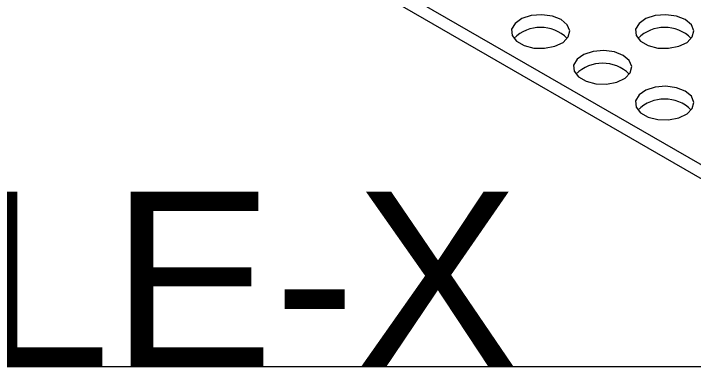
# Model space of a CAD drawing. Extents: x -0.1 to 12.5, y -6.9 to 0.
# Drawn here: x 1.161 to 2.617, y -6.854 to -6.093 of the extents above; entities that cross this region are included whole.
import ezdxf

# ---------------------------------------------------------------- set-up
doc = ezdxf.new("R2010")
doc.units = 0
doc.header["$LTSCALE"] = 0.5
doc.header["$MEASUREMENT"] = 0
doc.layers.add('Brackets', color=181, linetype='CONTINUOUS')
doc.layers.add('Text-Unprinted', color=131, linetype='CONTINUOUS', plot=False)
doc.styles.add('LSAD_Standard', font='arial.ttf')

msp = doc.modelspace()

# ---------------------------------------------------------------- linework, layer by layer
at = {"layer": 'Brackets', "transparency": 16777216}
for p, q in [((0.8637, -5.3962), (3.0392, -6.6521)), ((0.8637, -5.4255), (3.0392, -6.6814))]:
    msp.add_line(p, q, dxfattribs=at)
at = {"layer": 'Brackets', "transparency": 16777216, "flags": 128}
for points in [[(2.3321, -6.1061), (2.3132, -6.0986), (2.2908, -6.0956), (2.2681, -6.0974), (2.248, -6.1039), (2.2333, -6.1141), (2.226, -6.1267), (2.2271, -6.1399), (2.2364, -6.152), (2.2526, -6.1614), (2.2736, -6.1668), (2.2966, -6.1674), (2.3183, -6.1632), (2.336, -6.1547), (2.3472, -6.1431), (2.3504, -6.13), (2.3451, -6.1171), (2.3321, -6.1061)], [(2.5973, -6.1061), (2.5783, -6.0986), (2.556, -6.0956), (2.5332, -6.0974), (2.5132, -6.1039), (2.4985, -6.1141), (2.4912, -6.1267), (2.4922, -6.1399), (2.5015, -6.152), (2.5178, -6.1614), (2.5388, -6.1668), (2.5617, -6.1674), (2.5835, -6.1632), (2.6012, -6.1547), (2.6123, -6.1431), (2.6155, -6.13), (2.6103, -6.1171), (2.5973, -6.1061)], [(2.4647, -6.1827), (2.4458, -6.1752), (2.4234, -6.1721), (2.4006, -6.174), (2.3806, -6.1804), (2.3659, -6.1906), (2.3586, -6.2032), (2.3597, -6.2164), (2.3689, -6.2286), (2.3852, -6.2379), (2.4062, -6.2433), (2.4291, -6.2439), (2.4509, -6.2397), (2.4686, -6.2312), (2.4798, -6.2196), (2.4829, -6.2065), (2.4777, -6.1936), (2.4647, -6.1827)], [(2.5973, -6.2592), (2.5783, -6.2517), (2.556, -6.2487), (2.5332, -6.2505), (2.5132, -6.257), (2.4985, -6.2672), (2.4912, -6.2797), (2.4922, -6.293), (2.5015, -6.3051), (2.5178, -6.3145), (2.5388, -6.3198), (2.5617, -6.3205), (2.5835, -6.3162), (2.6012, -6.3078), (2.6123, -6.2962), (2.6155, -6.2831), (2.6103, -6.2701), (2.5973, -6.2592)]]:
    msp.add_lwpolyline(points, dxfattribs=at)
at = {"layer": 'Brackets', "transparency": 16777216}
for centre in [(2.2879, -6.2039), (2.5531, -6.2039), (2.4205, -6.2804), (2.5531, -6.357)]:
    msp.add_arc(centre, 0.0811, 45.2372, 134.7628, dxfattribs=at)
at = {"layer": 'Text-Unprinted', "ltscale": 0.5, "transparency": 16777216}
msp.add_lwpolyline([(0, 0), (12.5096, 0), (12.5096, -6.8488), (0, -6.8488)], close=True, dxfattribs=at)

# ---------------------------------------------------------------- texts
at = {"layer": 'Text-Unprinted', "ltscale": 0.5, "transparency": 16777216, "style": 'LSAD_Standard'}
msp.add_attdef('SCALE-X', (0, -6.8488), 'XEffectiveScaleFactor', height=0.375, dxfattribs=at)

doc.saveas('drawing.dxf')
